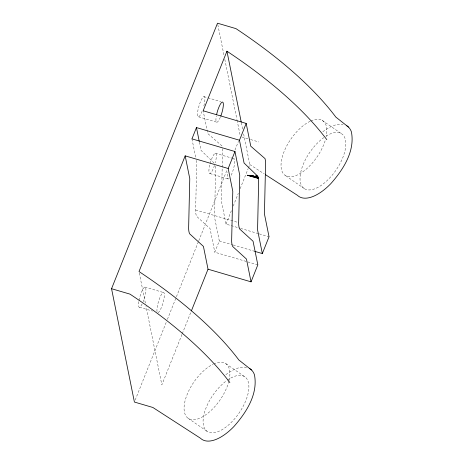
<?xml version="1.0" encoding="UTF-8"?>
<svg xmlns="http://www.w3.org/2000/svg" width="464" height="464" viewBox="0 0 464 464"><rect width="100%" height="100%" fill="white"/><g stroke="black" fill="none" stroke-linecap="round" stroke-linejoin="round"><path stroke-width="0.35" stroke-dasharray="2.32 1.74" d="M222.616 148.712L221.421 201.324L226.02 224.118L239.894 228.195M135.21 400.032L166.332 322.057M167.405 319.371L198.522 241.396M198.789 240.723L227.227 169.476M235.004 149.982L238.496 141.242M181.987 334.44L161.855 384.882L146.003 306.252M182.253 333.767L190.849 312.243M257.822 264.863L214.803 252.213L219.31 240.92L214.548 217.309L215.615 168.977A23.061 5.133 -73.6 0 0 215.458 165.897M226.02 224.118L231.362 210.731M233.23 206.045L238.305 193.326M240.178 188.639L248.194 168.56M248.46 167.887L249.794 164.54L243.507 133.377M203.87 96.634L207.286 97.637M207.965 97.834L220.939 101.651M198.54 116.824L216.972 122.241M241.738 136.938L249.928 139.351M250.612 139.548L258.808 141.961M215.313 153.242L233.752 158.659M209.948 173.553L228.381 178.976M195.646 209.989L238.664 222.633M240.59 228.398L258.628 233.705M259.324 233.908L269.033 236.762M219.31 240.92L232.493 244.801M233.189 245.004L253.999 251.123M144.878 287.059L163.316 292.482M139.542 307.255L152.517 311.066M249.794 164.54L264.271 173.89M322.149 120.356L341.144 133.475M285.731 175.757L304.726 188.883M225.811 363.654L244.806 376.78M188.164 418.302L207.164 431.427M222.018 145.957L207.762 133.568L203.162 110.774M241.367 122.751L242.655 129.125M217.802 24.615L223.944 55.077M224.802 59.328L236.942 119.538M237.087 120.246L240.085 135.123M199.381 142.088L201.051 150.371L214.496 163.421A23.061 5.133 -73.6 0 1 214.681 163.63M191.951 138.875L195.733 157.627M196.289 160.405L196.713 162.487L195.628 210.697A31.929 7.111 -73.6 0 0 196.69 216.398L210.041 228.601L214.803 252.213M139.287 272.96L145.429 303.421M322.811 131.759A42.705 20.399 -55.4 0 1 343.105 124.381M227.331 380.19A33.182 15.846 -55.4 0 1 245.23 402.01A33.182 15.846 -55.4 0 1 205.656 430.076A33.182 15.846 -55.4 0 1 226.786 380.579M213.631 364.008A33.182 15.846 -55.4 0 1 229.065 380.463M228.914 381.106A33.182 15.846 -55.4 0 1 200.518 417.867A33.182 15.846 -55.4 0 1 184.921 401.424A33.182 15.846 -55.4 0 1 212.988 364.31M325.96 136.161A33.182 15.846 -55.4 0 1 341.539 160.515A33.182 15.846 -55.4 0 1 302.337 186.824A33.182 15.846 -55.4 0 1 323.791 137.617M202.118 111.261A10.515 2.343 -73.6 0 1 197.519 113.344A10.515 2.343 -73.6 0 1 203.11 97.127A10.515 2.343 -73.6 0 1 203.429 107.462M139.014 300.341A10.515 2.343 -73.6 0 1 145.191 287.071A10.515 2.343 -73.6 0 1 143.127 301.693M142.164 303.879A10.515 2.343 -73.6 0 1 138.898 300.956M214.461 165.451A10.585 2.355 -73.6 0 1 208.899 171.558A10.585 2.355 -73.6 0 1 213.956 154.442A10.585 2.355 -73.6 0 1 215.244 162.8M225.858 374.68A42.705 20.399 -55.4 0 1 246.761 367.436M310.868 120.953A33.182 15.846 -55.4 0 1 326.227 136.584M325.107 140.853A33.182 15.846 -55.4 0 1 295.962 175.583A33.182 15.846 -55.4 0 1 282.153 157.389A33.182 15.846 -55.4 0 1 310.225 121.249M220.319 117.264A10.515 2.343 -73.6 0 1 216.659 122.235A10.515 2.343 -73.6 0 1 216.323 115.948M232.98 159.158A10.585 2.355 -73.6 0 1 234.668 163.224A10.585 2.355 -73.6 0 1 231.014 175.578M229.152 178.478A10.585 2.355 -73.6 0 1 227.847 172.022M157.041 311.617A10.515 2.343 -73.6 0 1 161.02 295.226A10.515 2.343 -73.6 0 1 164.001 298.567A10.515 2.343 -73.6 0 1 157.98 312.672"/><path stroke-width="0.7" d="M249.319 368.393A42.705 20.399 -55.4 0 1 254.458 374.813C258.239 394.267 246.088 412.786 233.746 426.712A42.705 20.399 -55.4 0 1 200.494 438.242L152.842 407.467L134.403 402.044L111.551 288.707L217.517 23.2L235.956 28.623A341.463 129.566 21.8 0 1 335.832 117.09L348.429 127.037M185.171 155.858L189.77 178.646L188.622 228.253A31.923 7.105 -73.6 0 0 189.718 233.873L203.429 246.407L208.029 269.195L251.041 281.845L246.448 259.051L232.731 246.523A31.923 7.105 -73.6 0 1 231.64 240.897L232.783 191.296L228.189 168.502L185.171 155.858L139.003 271.544A341.463 129.566 21.8 0 1 238.879 360.018L251.476 369.959M254.695 251.326L262.328 253.57L257.566 229.958L258.634 181.621A23.061 5.133 -73.6 0 0 258.477 178.547L257.677 176.152L244.07 163.021L239.476 140.232L196.458 127.583L191.951 138.875L234.97 151.519L239.731 175.137L238.647 223.341A31.929 7.111 -73.6 0 0 239.708 229.048L253.06 241.251L257.822 264.863L251.041 281.845M326.818 139.676A341.463 129.566 21.8 0 0 226.942 51.202L203.162 110.774L246.181 123.424L250.775 146.212L265.031 158.607L265.628 161.356L264.439 213.974L269.033 236.762L262.328 253.57M228.189 168.502L234.97 151.519M239.476 140.232L246.181 123.424M191.383 310.897L208.029 269.195M258.286 177.608L250.612 175.351L253.135 175.839L252.294 175.491L250.612 175.351L258.39 178.054L247.208 175.23L258.477 178.547M257.711 177.376L258.28 177.37M252.718 175.665L251.372 175.386L251.877 175.595M250.612 175.351L258.164 177.207M257.874 176.54L255.606 175.885L257.7 176.279L257.247 176.123M248.913 175.282L258.39 178.054L253.982 176.187M111.551 288.707L129.99 294.13A341.463 129.566 21.8 0 1 229.866 382.597M265.478 174.673L297.441 195.321A42.705 20.399 -55.4 0 0 330.699 183.79C343.041 169.865 355.192 151.345 351.41 131.892A42.705 20.399 -55.4 0 0 346.852 125.808M226.942 51.202L241.222 122.038M196.458 127.583L199.242 141.398M216.572 114.701A10.515 2.343 -73.6 0 1 222.621 102.063A10.515 2.343 -73.6 0 1 220.789 116.087"/></g></svg>
